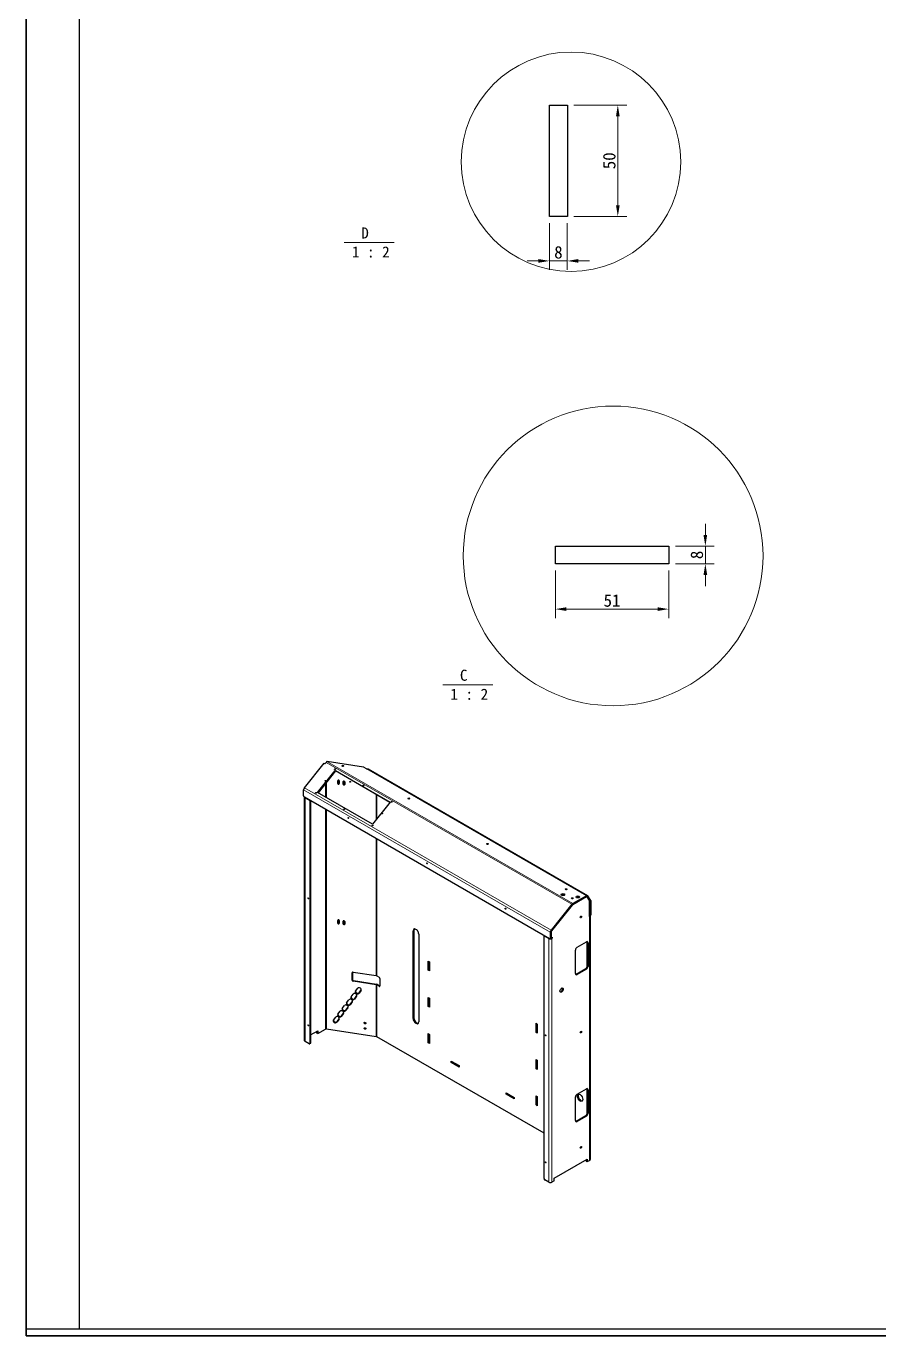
# Model space of a CAD drawing. Header units: millimetres. Extents: x 54 to 7520, y 49 to 5297.
# Drawn here: x 54 to 1780, y 49 to 2702 of the extents above; entities that cross this region are included whole.
import ezdxf
from ezdxf.enums import TextEntityAlignment as Align

# ---------------------------------------------------------------- set-up
doc = ezdxf.new("R2010")
doc.units = ezdxf.units.MM
doc.header["$LTSCALE"] = 9
for name, color, linetype, lineweight in [('可见 (ISO)', 7, 'Continuous', 25), ('可见窄的 (ISO)', 7, 'Continuous', 18), ('图框 (ISO)', 7, 'Continuous', 35)]:
    doc.layers.add(name, color=color, linetype=linetype, lineweight=lineweight)
for name, color, linetype, lineweight, true_color in [('尺寸 (ISO)', 7, 'Continuous', 18, 0x008000), ('折线 (ISO)', 7, 'Continuous', 18, 0x008000), ('符号 (ISO)', 7, 'Continuous', 18, 0x008000)]:
    doc.layers.add(name, color=color, linetype=linetype, lineweight=lineweight, true_color=true_color)
doc.styles.add('HZ_33', font='simfang.ttf')
doc.styles.get("Standard").update_dxf_attribs({"font": 'simfang.ttf'})
doc.styles.add('最新国标', font='simfang.ttf')
doc.dimstyles.new('默认 (GB)', dxfattribs={"dimscale": 9, "dimtxt": 2.8, "dimasz": 2.5, "dimexe": 2, "dimexo": 1.5, "dimgap": 0.5, "dimtad": 1, "dimtoh": 1, "dimdsep": 46, "dimtxsty": '最新国标', "dimcen": 0.09, "dimdle": 10, "dimclrd": 256, "dimclre": 256, "dimclrt": 256, "dimazin": 2, "dimtfac": 0.535714, "dimtdec": 3, "dimtmove": 0, "dimatfit": 3, "dimfxl": 0, "dimtolj": 1, "dimlwd": -1, "dimlwe": -1, "dimarcsym": 0})

# ---------------------------------------------------------------- blocks, each defined once
blk = doc.blocks.new('图框 最新国标')
at = {"layer": '图框 (ISO)'}
for p, q in [((6, 7), (6, 588.5)), ((6, 7), (6, 5.5)), ((6, 7), (6, 5.5)), ((835.5, 5.5), (6, 5.5))]:
    blk.add_line(p, q, dxfattribs=at)
at = {"layer": '图框 (ISO)', "color": 7, "linetype": 'Continuous', "lineweight": 25}
for p, q in [((18, 7), (18, 587)), ((834, 7), (6, 7)), ((834, 7), (18, 7))]:
    blk.add_line(p, q, dxfattribs=at)
at = {"layer": '图框 (ISO)', "lineweight": 30}
blk.add_attdef('零件代号', text='', height=2.5, rotation=180, dxfattribs=at).set_placement((35.5, 583), align=Align.MIDDLE_CENTER)
blk = doc.blocks.new('*D82')
at = {"layer": 'Defpoints', "color": 0, "transparency": 16777216}
for p in [(1125.4, 1613), (1354.9, 1613), (1125.4, 1521.2)]:
    blk.add_point(p, dxfattribs=at)
at = {"layer": '尺寸 (ISO)', "color": 116, "true_color": 0x00803f, "transparency": 16777216}
for p, q in [((1125.4, 1599.5), (1125.4, 1503.2)), ((1354.9, 1599.5), (1354.9, 1503.2)), ((1332.4, 1521.2), (1147.9, 1521.2))]:
    blk.add_line(p, q, dxfattribs=at)
for points in [[(1147.9, 1525), (1147.9, 1517.5), (1125.4, 1521.2)], [(1332.4, 1525), (1332.4, 1517.5), (1354.9, 1521.2)]]:
    blk.add_solid(points, dxfattribs=at)
at = {"layer": '尺寸 (ISO)', "transparency": 16777216, "insert": (1240.1, 1538.5), "char_height": 25.2, "attachment_point": 5, "style": '最新国标'}
blk.add_mtext('\\A1;51', dxfattribs=at)
blk = doc.blocks.new('*D83')
at = {"layer": 'Defpoints', "color": 0, "transparency": 16777216}
for p in [(1354.9, 1649), (1354.9, 1613), (1429.1, 1613)]:
    blk.add_point(p, dxfattribs=at)
at = {"layer": '尺寸 (ISO)', "color": 116, "true_color": 0x00803f, "transparency": 16777216}
for p, q in [((1429.1, 1671.5), (1429.1, 1694)), ((1368.4, 1649), (1447.1, 1649)), ((1429.1, 1649), (1429.1, 1613)), ((1368.4, 1613), (1447.1, 1613)), ((1429.1, 1590.5), (1429.1, 1568))]:
    blk.add_line(p, q, dxfattribs=at)
for points in [[(1425.3, 1671.5), (1432.8, 1671.5), (1429.1, 1649)], [(1425.3, 1590.5), (1432.8, 1590.5), (1429.1, 1613)]]:
    blk.add_solid(points, dxfattribs=at)
at = {"layer": '尺寸 (ISO)', "transparency": 16777216, "insert": (1411.9, 1631), "char_height": 25.2, "attachment_point": 5, "rotation": 90, "style": '最新国标'}
blk.add_mtext('\\A1;8', dxfattribs=at)
blk = doc.blocks.new('*D85')
at = {"layer": 'Defpoints', "color": 0, "transparency": 16777216}
for p in [(1149.6, 2541.7), (1149.6, 2316.7), (1251.8, 2316.7)]:
    blk.add_point(p, dxfattribs=at)
at = {"layer": '尺寸 (ISO)', "color": 116, "true_color": 0x00803f, "transparency": 16777216}
for p, q in [((1163.1, 2541.7), (1269.8, 2541.7)), ((1251.8, 2519.2), (1251.8, 2339.2)), ((1163.1, 2316.7), (1269.8, 2316.7))]:
    blk.add_line(p, q, dxfattribs=at)
for points in [[(1248.1, 2519.2), (1255.6, 2519.2), (1251.8, 2541.7)], [(1248.1, 2339.2), (1255.6, 2339.2), (1251.8, 2316.7)]]:
    blk.add_solid(points, dxfattribs=at)
at = {"layer": '尺寸 (ISO)', "transparency": 16777216, "insert": (1234.6, 2429.2), "char_height": 25.2, "attachment_point": 5, "rotation": 90, "style": '最新国标'}
blk.add_mtext('\\A1;50', dxfattribs=at)
blk = doc.blocks.new('*D86')
at = {"layer": 'Defpoints', "color": 0, "transparency": 16777216}
for p in [(1113.6, 2316.7), (1149.6, 2316.7), (1113.6, 2226.4)]:
    blk.add_point(p, dxfattribs=at)
at = {"layer": '尺寸 (ISO)', "color": 116, "true_color": 0x00803f, "transparency": 16777216}
for p, q in [((1113.6, 2303.2), (1113.6, 2208.4)), ((1149.6, 2303.2), (1149.6, 2208.4)), ((1091.1, 2226.4), (1068.6, 2226.4)), ((1149.6, 2226.4), (1113.6, 2226.4)), ((1172.1, 2226.4), (1194.6, 2226.4))]:
    blk.add_line(p, q, dxfattribs=at)
for points in [[(1091.1, 2230.2), (1091.1, 2222.7), (1113.6, 2226.4)], [(1172.1, 2230.2), (1172.1, 2222.7), (1149.6, 2226.4)]]:
    blk.add_solid(points, dxfattribs=at)
at = {"layer": '尺寸 (ISO)', "transparency": 16777216, "insert": (1131.6, 2243.7), "char_height": 25.2, "attachment_point": 5, "style": '最新国标'}
blk.add_mtext('\\A1;8', dxfattribs=at)

msp = doc.modelspace()

# ---------------------------------------------------------------- linework, layer by layer
at = {"layer": '可见 (ISO)'}
for p, q in [((1113.6427, 2316.6575), (1113.6427, 2541.6575)), ((1113.6427, 2541.6575), (1149.6427, 2541.6575)), ((1149.6427, 2541.6575), (1149.6427, 2316.6575)), ((1149.6427, 2316.6575), (1113.6427, 2316.6575)), ((1125.3628, 1612.9982), (1125.3628, 1648.9982)), ((1125.3628, 1648.9982), (1354.8628, 1648.9982)), ((1354.8628, 1648.9982), (1354.8628, 1612.9982)), ((1354.8628, 1612.9982), (1125.3628, 1612.9982)), ((617.2211, 1159.4907), (656.9593, 1208.9257)), ((643.6468, 1150.0572), (679.4706, 1194.6226)), ((658.8685, 1207.8234), (656.9593, 1208.9257)), ((658.8685, 1207.8234), (661.3486, 1210.9087)), ((663.1892, 1212.4637), (662.9396, 1212.3195)), ((737.163, 1201.0199), (663.1892, 1212.4637)), ((679.4706, 1194.6226), (680.2661, 1193.4909)), ((679.4706, 1194.6226), (790.8399, 1130.3235)), ((742.8478, 1197.9839), (738.1716, 1200.6837)), ((746.291, 1197.5179), (1190.3904, 941.117)), ((680.2661, 1193.4909), (644.8115, 1149.3848)), ((790.4707, 1129.8642), (680.2661, 1193.4909)), ((684.925, 1168.2583), (684.925, 1173.7696)), ((685.5073, 1174.6913), (685.5073, 1169.513)), ((687.9676, 1173.2989), (687.9676, 1167.7876)), ((695.7916, 1166.5772), (695.7916, 1172.0885)), ((696.374, 1173.0103), (696.374, 1167.832)), ((698.8343, 1171.6178), (698.8343, 1166.1065)), ((615.6301, 1143.1261), (615.6301, 1155.3901)), ((755.0161, 1085.7581), (643.6468, 1150.0572)), ((1113.61, 853.7801), (617.2211, 1140.3704)), ((617.494, 647.0973), (617.494, 1140.2128)), ((618.812, 1139.0774), (628.358, 1133.5661)), ((628.6822, 1133.7533), (628.358, 1133.5661)), ((628.358, 1133.5661), (628.358, 641.586)), ((629.949, 1133.022), (629.949, 642.5045)), ((790.8399, 1130.3235), (755.0161, 1085.7581)), ((1188.1404, 938.6895), (1160.3684, 922.6554)), ((1188.1404, 940.8941), (1160.6013, 924.9944)), ((1160.6013, 923.1573), (1188.1404, 939.057)), ((1189.2654, 938.801), (1188.5296, 939.2258)), ((1189.5183, 938.9339), (1196.1284, 929.5301)), ((1194.5374, 931.4261), (1189.5183, 938.5665)), ((1197.5062, 931.2441), (1190.8961, 940.648)), ((1194.7505, 898.4221), (1194.7505, 930.6306)), ((1196.3415, 928.7346), (1196.3415, 901.1778)), ((1197.9325, 902.0964), (1197.9325, 929.6531)), ((1159.0104, 923.5836), (1116.792, 871.0632)), ((1117.5875, 869.9315), (1159.8059, 922.4519)), ((1159.5729, 921.9499), (1117.7466, 869.9173)), ((1194.7505, 902.0964), (1196.3415, 901.1778)), ((1196.3415, 901.1778), (1197.9325, 902.0964)), ((684.925, 885.3421), (684.925, 890.8535)), ((685.5073, 891.7752), (685.5073, 886.5969)), ((687.9676, 890.3828), (687.9676, 884.8714)), ((695.7916, 883.661), (695.7916, 889.1724)), ((696.374, 890.0941), (696.374, 884.9158)), ((698.8343, 888.7017), (698.8343, 883.1903)), ((1196.0685, 900.2592), (1196.0685, 406.4349)), ((837.5732, 692.0148), (837.5732, 869.4804)), ((839.1642, 870.3989), (839.1642, 692.9334)), ((848.7101, 863.0505), (848.7101, 685.5849)), ((1102.7912, 860.0263), (1102.4731, 859.8427)), ((1102.4731, 859.8427), (1112.019, 854.3313)), ((1102.4731, 367.8555), (1102.4731, 859.8427)), ((1116.326, 854.5872), (1114.735, 853.6687)), ((1115.201, 866.9627), (1115.201, 854.6987)), ((1116.7841, 855.4382), (1116.9511, 855.3417)), ((1116.792, 855.6172), (1116.792, 867.8813)), ((1116.792, 855.2499), (1116.9511, 855.3417)), ((1116.9511, 867.8671), (1116.9511, 855.3417)), ((1116.9511, 855.3417), (1119.1785, 856.6277)), ((1117.5875, 855.7092), (1119.1785, 854.7906)), ((1119.1785, 854.7906), (1118.383, 854.3313)), ((1119.1785, 856.6277), (1119.1785, 854.7906)), ((1166.1127, 783.0441), (1166.1127, 830.8091)), ((1169.2947, 836.3205), (1188.3866, 847.3432)), ((1189.9776, 798.6596), (1189.9776, 846.4246)), ((1191.5685, 845.5061), (1191.5685, 797.741)), ((867.9611, 790.025), (867.9611, 808.3962)), ((867.9611, 808.3962), (870.5067, 806.9265)), ((869.5521, 807.4777), (869.5521, 790.9436)), ((870.5067, 806.9265), (870.5067, 788.5553)), ((713.9288, 769.7096), (713.9288, 784.774)), ((714.5111, 785.9354), (714.5111, 770.9644)), ((716.1021, 786.2749), (762.7507, 779.0583)), ((763.7594, 778.7221), (768.3651, 776.0629)), ((769.9561, 773.3073), (769.9561, 758.2429)), ((869.5521, 790.9436), (867.9611, 790.025)), ((870.5067, 788.5553), (867.9611, 790.025)), ((869.5521, 790.9436), (870.5067, 790.3925)), ((1167.7037, 782.1255), (1186.7956, 793.1482)), ((1188.3866, 792.2297), (1169.2947, 781.207)), ((762.7507, 760.3197), (716.1021, 767.5363)), ((716.6844, 768.791), (763.3331, 761.5745)), ((720.6571, 747.3711), (725.2211, 753.3472)), ((731.9969, 748.9922), (727.4329, 743.0161)), ((728.0152, 744.2709), (732.4852, 750.1239)), ((768.3651, 757.3244), (763.7594, 759.9835)), ((765.3504, 760.902), (769.9561, 758.2429)), ((693.9251, 712.3682), (698.4891, 718.3443)), ((702.8357, 724.0358), (707.3997, 730.0119)), ((714.1755, 725.6569), (709.6115, 719.6808)), ((710.1939, 720.9356), (714.6639, 726.7886)), ((711.7464, 735.7035), (716.3104, 741.6796)), ((723.0862, 737.3245), (718.5222, 731.3484)), ((719.1045, 732.6032), (723.5745, 738.4562)), ((867.9611, 716.5403), (867.9611, 734.9115)), ((867.9611, 734.9115), (870.5067, 733.4418)), ((869.5521, 717.4589), (867.9611, 716.5403)), ((870.5067, 715.0707), (867.9611, 716.5403)), ((869.5521, 733.993), (869.5521, 717.4589)), ((869.5521, 717.4589), (870.5067, 716.9078)), ((870.5067, 733.4418), (870.5067, 715.0707)), ((676.1037, 689.0329), (680.6677, 695.009)), ((687.4435, 690.654), (682.8795, 684.6779)), ((683.4619, 685.9327), (687.9319, 691.7857)), ((685.0144, 700.7006), (689.5784, 706.6767)), ((696.3542, 702.3216), (691.7902, 696.3455)), ((692.3725, 697.6003), (696.8425, 703.4533)), ((705.2649, 713.9893), (700.7009, 708.0132)), ((701.2832, 709.2679), (705.7532, 715.121)), ((629.949, 659.0386), (644.2679, 667.3056)), ((642.6769, 662.7128), (642.6769, 666.3871)), ((644.2679, 661.7943), (659.9316, 670.8378)), ((644.2679, 667.3056), (644.2679, 661.7943)), ((662.105, 671.174), (762.7507, 655.604)), ((1086.245, 663.9988), (1086.245, 682.37)), ((1086.245, 682.37), (1088.7906, 680.9003)), ((1087.836, 664.9174), (1086.245, 663.9988)), ((1088.7906, 662.5291), (1086.245, 663.9988)), ((1087.836, 681.4514), (1087.836, 664.9174)), ((1087.836, 664.9174), (1088.7906, 664.3662)), ((1088.7906, 680.9003), (1088.7906, 662.5291)), ((626.767, 640.6674), (618.812, 645.2602)), ((629.483, 641.4745), (627.892, 640.556)), ((644.2679, 661.7943), (642.6769, 662.7128)), ((1102.4731, 459.7113), (763.7594, 655.2678)), ((867.9611, 643.0557), (867.9611, 661.4268)), ((867.9611, 661.4268), (870.5067, 659.9571)), ((869.5521, 643.9742), (867.9611, 643.0557)), ((870.5067, 641.586), (867.9611, 643.0557)), ((869.5521, 660.5083), (869.5521, 643.9742)), ((869.5521, 643.9742), (870.5067, 643.4231)), ((870.5067, 659.9571), (870.5067, 641.586)), ((914.5771, 603.0984), (914.5771, 606.0377)), ((914.5771, 606.0377), (930.8052, 596.6684)), ((916.1681, 604.0169), (914.5771, 603.0984)), ((930.8052, 593.7291), (914.5771, 603.0984)), ((916.1681, 605.1192), (916.1681, 604.0169)), ((916.1681, 604.0169), (930.8052, 595.5662)), ((930.8052, 596.6684), (930.8052, 593.7291)), ((1086.245, 590.5141), (1086.245, 608.8853)), ((1086.245, 608.8853), (1088.7906, 607.4156)), ((1087.836, 591.4327), (1086.245, 590.5141)), ((1088.7906, 589.0444), (1086.245, 590.5141)), ((1087.836, 607.9667), (1087.836, 591.4327)), ((1087.836, 591.4327), (1088.7906, 590.8815)), ((1088.7906, 607.4156), (1088.7906, 589.0444)), ((1025.9465, 538.7992), (1025.9465, 541.7386)), ((1025.9465, 541.7386), (1042.1746, 532.3693)), ((1027.5374, 539.7178), (1025.9465, 538.7992)), ((1042.1746, 529.4299), (1025.9465, 538.7992)), ((1027.5374, 540.8201), (1027.5374, 539.7178)), ((1027.5374, 539.7178), (1042.1746, 531.2671)), ((1042.1746, 532.3693), (1042.1746, 529.4299)), ((1086.245, 517.0294), (1086.245, 535.4006)), ((1086.245, 535.4006), (1088.7906, 533.9309)), ((1087.836, 534.482), (1087.836, 517.948)), ((1088.7906, 533.9309), (1088.7906, 515.5597)), ((1166.1127, 485.4311), (1166.1127, 533.1961)), ((1169.2947, 538.7075), (1188.3866, 549.7302)), ((1189.9776, 501.0466), (1189.9776, 548.8116)), ((1191.5685, 547.8931), (1191.5685, 500.128)), ((1087.836, 517.948), (1086.245, 517.0294)), ((1088.7906, 515.5597), (1086.245, 517.0294)), ((1087.836, 517.948), (1088.7906, 517.3968)), ((1167.7037, 484.5125), (1186.7956, 495.5352)), ((1188.3866, 494.6167), (1169.2947, 483.594)), ((1123.156, 368.774), (1189.9776, 407.3535)), ((1188.3866, 402.7607), (1188.3866, 406.4349)), ((1189.9776, 401.8422), (1188.3866, 402.7607)), ((1189.9776, 407.3535), (1189.9776, 401.8422)), ((1194.7505, 404.5978), (1189.9776, 401.8422)), ((1112.019, 360.507), (1104.0641, 365.0998)), ((1123.156, 363.2627), (1118.383, 360.507)), ((1123.156, 363.2627), (1123.156, 368.774))]:
    msp.add_line(p, q, dxfattribs=at)
for centre, major_axis, ratio, start_param, end_param in [((661.5226, 1205.9771), (-4.5, 0), 0.577350269, 5.264508199, 5.4122274), ((662.9396, 1208.6453), (2.25, 3.8971), 0.577350269, 0.785398163, 1.308996939), ((680.0529, 1196.1235), (-0.761, -0.5349), 0.788675135, 4.372673752, 5.052104209), ((695.1796, 1201.9068), (-1.8846, 0), 0.577350269, 4.146674431, 5.27810353), ((736.5806, 1199.7651), (2.25, 0), 0.577350269, 0.785398163, 1.308996939), ((660.7632, 1172.1267), (-0.761, -0.5349), 0.788675135, 4.372673752, 5.052104209), ((686.4463, 1173.5343), (-1.4286, 0.663), 0.788675135, 3.492472064, 6.634064718), ((686.4463, 1168.0229), (1.4286, -0.663), 0.788675135, 3.492472064, 6.634064718), ((687.0286, 1169.2777), (-1.4286, 0.663), 0.788675135, 0.350879411, 2.586874385), ((697.313, 1171.8532), (-1.4286, 0.663), 0.788675135, 3.492472064, 6.634064718), ((697.8953, 1167.5966), (-1.4286, 0.663), 0.788675135, 0.350879411, 2.586874385), ((710.5006, 1172.8113), (1.0035, -0.4657), 0.788675135, 4.056829483, 5.367948478), ((618.812, 1157.2273), (2.25, 3.8971), 0.577350269, 1.308996939, 2.35619449), ((617.2211, 1142.2075), (-1.125, 1.9486), 0.577350269, 0.785398163, 2.35619449), ((641.4734, 1148.13), (-0.761, -0.5349), 0.788675135, 4.372673752, 5.052104209), ((697.313, 1166.3418), (1.4286, -0.663), 0.788675135, 3.492472064, 6.634064718), ((737.3286, 1163.0554), (-0.761, -0.5349), 0.788675135, 4.372673752, 5.052104209), ((621.994, 1140.9146), (-4.5, 0), 0.577350269, 0.330017038, 0.785398163), ((698.7491, 1115.0619), (-0.761, -0.5349), 0.788675135, 4.372673752, 5.052104209), ((794.6042, 1129.9873), (-0.761, -0.5349), 0.788675135, 4.372673752, 5.052104209), ((828.8228, 1135.7706), (-1.8846, 0), 0.577350269, 4.146674431, 5.27810353), ((775.3145, 1105.9905), (-0.761, -0.5349), 0.788675135, 4.372673752, 5.052104209), ((756.0247, 1081.9938), (-0.761, -0.5349), 0.788675135, 4.372673752, 5.052104209), ((987.9218, 1043.9148), (-1.8846, 0), 0.577350269, 4.146674431, 5.27810353), ((1140.6569, 941.0362), (-3.825, 0), 0.577350269, 3.57057455, 5.854203411), ((1147.0208, 952.0589), (-1.8846, 0), 0.577350269, 4.146674431, 5.27810353), ((1159.7487, 933.6877), (-1.8846, 0), 0.577350269, 4.146674431, 5.27810353), ((1170.8857, 936.4434), (-3.6, 0), 0.577350269, 3.599354773, 5.825423188), ((1188.1404, 937.2198), (2.25, 3.8971), 0.577350269, 6.021385919, 7.068583471), ((1188.1404, 937.2198), (1.125, 1.9486), 0.577350269, 6.021385919, 7.068583471), ((1188.1404, 936.8524), (1.125, 1.9486), 0.577350269, 6.021385919, 7.068583471), ((1193.1595, 929.712), (1.125, 1.9486), 0.577350269, 5.497787144, 6.021385919), ((1194.7505, 927.816), (1.125, 1.9486), 0.577350269, 5.497787144, 6.021385919), ((1194.7505, 927.816), (2.25, 3.8971), 0.577350269, 5.497787144, 6.021385919), ((1160.6013, 921.3201), (-2.25, -3.8971), 0.577350269, 3.926990817, 4.450589593), ((1160.3684, 920.8182), (-1.125, -1.9486), 0.577350269, 3.926990817, 4.450589593), ((1160.6013, 921.3201), (1.125, 1.9486), 0.577350269, 0.785398163, 1.308996939), ((1191.5685, 900.2592), (4.5, 0), 0.577350269, 5.497787144, 7.068583471), ((686.4463, 890.6181), (-1.4286, 0.663), 0.788675135, 3.492472064, 6.634064718), ((686.4463, 885.1068), (1.4286, -0.663), 0.788675135, 3.492472064, 6.634064718), ((687.0286, 886.3615), (-1.4286, 0.663), 0.788675135, 0.350879411, 2.586874385), ((697.313, 888.937), (-1.4286, 0.663), 0.788675135, 3.492472064, 6.634064718), ((697.313, 883.4257), (1.4286, -0.663), 0.788675135, 3.492472064, 6.634064718), ((697.8953, 884.6804), (-1.4286, 0.663), 0.788675135, 0.350879411, 2.586874385), ((1175.6586, 898.7825), (0.9423, 1.6321), 0.577350269, 4.146674431, 5.27810353), ((843.1417, 866.2654), (-3.9375, 6.82), 0.577350269, 3.926990817, 7.068583471), ((844.7327, 867.184), (-3.9375, 6.82), 0.577350269, 0.20343074, 0.785398163), ((1115.201, 856.1684), (4.5, 0), 0.577350269, 3.926990817, 4.381819641), ((1113.61, 855.6172), (1.125, -1.9486), 0.577350269, 5.497787144, 7.068583471), ((1115.201, 856.1684), (4.5, 0), 0.577350269, 4.570541148, 5.497787144), ((1118.383, 868.7998), (-2.25, -3.8971), 0.577350269, 4.450589593, 5.497787144), ((1115.201, 856.5358), (1.125, -1.9486), 0.577350269, 0, 0.785398163), ((1115.201, 856.1684), (2.25, 0), 0.577350269, 5.472396986, 5.497787144), ((1118.383, 868.7998), (1.125, 1.9486), 0.577350269, 1.308996939, 2.35619449), ((1118.5421, 868.7856), (-1.125, -1.9486), 0.577350269, 4.450589593, 5.497787144), ((1169.2947, 832.6463), (-2.25, -3.8971), 0.577350269, 3.926990817, 5.497787144), ((1188.3866, 843.669), (2.25, 3.8971), 0.577350269, 5.497787144, 7.068583471), ((1186.7956, 844.5875), (2.25, 3.8971), 0.577350269, 5.497787144, 5.921818183), ((1186.7956, 796.8225), (-2.25, -3.8971), 0.577350269, 0.785398163, 2.35619449), ((1188.3866, 795.9039), (2.25, 3.8971), 0.577350269, 3.926990817, 5.497787144), ((716.1021, 784.4378), (-2.0409, 0.9472), 0.788675135, 5.063268391, 6.634064718), ((716.1021, 769.3734), (-2.0409, 0.9472), 0.788675135, 0.350879411, 1.921675738), ((716.6844, 770.6282), (-2.0409, 0.9472), 0.788675135, 0.350879411, 1.921675738), ((762.1684, 777.8035), (2.25, 0), 0.577350269, 0.785398163, 1.308996939), ((768.3651, 774.2258), (-1.125, 1.9486), 0.577350269, 3.926990817, 5.497787144), ((1169.2947, 784.8812), (-2.25, -3.8971), 0.577350269, 5.497787144, 7.068583471), ((1167.7037, 785.7998), (-2.25, -3.8971), 0.577350269, 0.361367124, 0.785398163), ((719.6983, 739.5021), (-3.6736, 1.7049), 0.788675135, 2.968873289, 6.110465942), ((724.045, 745.1936), (3.6736, -1.7049), 0.788675135, 2.968873289, 6.110465942), ((724.6273, 746.4484), (-3.6736, 1.7049), 0.788675135, 0.215539363, 2.968873289), ((728.609, 751.1697), (-3.6736, 1.7049), 0.788675135, 2.968873289, 6.110465942), ((762.1684, 759.0649), (-2.25, 0), 0.577350269, 3.926990817, 4.450589593), ((762.1684, 759.0649), (4.5, 0), 0.577350269, 0.785398163, 1.308996939), ((768.3651, 759.1615), (1.125, -1.9486), 0.577350269, 5.497787144, 7.068583471), ((1136.5203, 750.527), (-2.3625, -4.092), 0.577350269, 0.343428664, 2.798163989), ((701.877, 716.1668), (-3.6736, 1.7049), 0.788675135, 2.968873289, 6.110465942), ((706.2236, 721.8583), (3.6736, -1.7049), 0.788675135, 2.968873289, 6.110465942), ((706.806, 723.1131), (-3.6736, 1.7049), 0.788675135, 0.215539363, 2.968873289), ((710.7876, 727.8344), (-3.6736, 1.7049), 0.788675135, 2.968873289, 6.110465942), ((715.1343, 733.526), (3.6736, -1.7049), 0.788675135, 2.968873289, 6.110465942), ((715.7166, 734.7807), (-3.6736, 1.7049), 0.788675135, 0.215539363, 2.968873289), ((684.0556, 692.8315), (-3.6736, 1.7049), 0.788675135, 2.968873289, 6.110465942), ((688.4023, 698.5231), (3.6736, -1.7049), 0.788675135, 2.968873289, 6.110465942), ((688.9846, 699.7778), (-3.6736, 1.7049), 0.788675135, 0.215539363, 2.968873289), ((692.9663, 704.4992), (-3.6736, 1.7049), 0.788675135, 2.968873289, 6.110465942), ((697.313, 710.1907), (3.6736, -1.7049), 0.788675135, 2.968873289, 6.110465942), ((697.8953, 711.4455), (-3.6736, 1.7049), 0.788675135, 0.215539363, 2.968873289), ((843.1417, 688.7999), (3.9375, -6.82), 0.577350269, 3.926990817, 7.068583471), ((844.7327, 689.7184), (3.9375, -6.82), 0.577350269, 3.926990817, 6.079754567), ((661.5226, 669.9192), (2.25, 0), 0.577350269, 1.308996939, 2.35619449), ((679.4916, 686.8554), (3.6736, -1.7049), 0.788675135, 2.968873289, 6.110465942), ((680.074, 688.1102), (-3.6736, 1.7049), 0.788675135, 0.215539363, 2.968873289), ((740.5911, 684.2595), (1.7095, -0.7934), 0.788675135, 3.625618415, 5.799159545), ((740.5911, 673.2368), (1.7095, -0.7934), 0.788675135, 3.625618415, 5.799159545), ((1175.6586, 665.4686), (0.9423, 1.6321), 0.577350269, 4.146674431, 5.27810353), ((621.994, 647.0973), (-4.5, 0), 0.577350269, 0, 0.785398163), ((626.767, 642.5045), (1.125, -1.9486), 0.577350269, 5.497787144, 7.068583471), ((628.358, 643.4231), (1.125, -1.9486), 0.577350269, 0, 0.785398163), ((762.1684, 654.3492), (2.25, 0), 0.577350269, 0.785398163, 1.308996939), ((1169.2947, 535.0333), (-2.25, -3.8971), 0.577350269, 3.926990817, 5.497787144), ((1177.0905, 532.3693), (-3.9375, 6.82), 0.577350269, 0.20343074, 2.938161913), ((1188.3866, 546.056), (2.25, 3.8971), 0.577350269, 5.497787144, 7.068583471), ((1186.7956, 546.9745), (2.25, 3.8971), 0.577350269, 5.497787144, 5.921818183), ((1169.2947, 487.2682), (-2.25, -3.8971), 0.577350269, 5.497787144, 7.068583471), ((1167.7037, 488.1868), (-2.25, -3.8971), 0.577350269, 0.361367124, 0.785398163), ((1186.7956, 499.2095), (-2.25, -3.8971), 0.577350269, 0.785398163, 2.35619449), ((1188.3866, 498.2909), (2.25, 3.8971), 0.577350269, 3.926990817, 5.497787144), ((1175.6586, 432.1547), (0.9423, 1.6321), 0.577350269, 4.146674431, 5.27810353), ((1191.5685, 406.4349), (4.5, 0), 0.577350269, 5.497787144, 6.283185307), ((1104.0641, 366.9369), (-1.125, 1.9486), 0.577350269, 0.785398163, 2.35619449), ((1115.201, 362.3441), (-4.5, 0), 0.577350269, 0.785398163, 2.35619449)]:
    msp.add_ellipse(centre, major_axis=major_axis, ratio=ratio, start_param=start_param, end_param=end_param, dxfattribs=at)
for centre, major_axis, ratio in [((679.2574, 1197.2552), (-0.761, -0.5349), 0.788675135), ((695.1796, 1203.744), (-1.8846, 0), 0.577350269), ((659.9677, 1173.2584), (-0.761, -0.5349), 0.788675135), ((709.9183, 1171.5565), (-1.0035, 0.4657), 0.788675135), ((640.678, 1149.2617), (-0.761, -0.5349), 0.788675135), ((736.5331, 1164.1871), (-0.761, -0.5349), 0.788675135), ((697.9536, 1116.1936), (-0.761, -0.5349), 0.788675135), ((793.8087, 1131.119), (-0.761, -0.5349), 0.788675135), ((828.8228, 1137.6077), (-1.8846, 0), 0.577350269), ((706.3165, 1098.1096), (0.5532, -0.9581), 0.577350269), ((774.519, 1107.1222), (-0.761, -0.5349), 0.788675135), ((755.2293, 1083.1255), (-0.761, -0.5349), 0.788675135), ((987.9218, 1045.7519), (-1.8846, 0), 0.577350269), ((865.4155, 1006.2538), (0.5532, -0.9581), 0.577350269), ((1147.0208, 953.896), (-1.8846, 0), 0.577350269), ((625.176, 935.5247), (0.5532, -0.9581), 0.577350269), ((1140.6569, 942.8733), (-3.825, 0), 0.577350269), ((1159.7487, 935.5248), (-1.8846, 0), 0.577350269), ((1170.8857, 938.2805), (-3.6, 0), 0.577350269), ((1024.5146, 914.3979), (0.5532, -0.9581), 0.577350269), ((1177.2496, 897.8639), (-0.9423, -1.6321), 0.577350269), ((1138.1113, 749.6085), (-2.3625, -4.092), 0.577350269), ((625.176, 678.3283), (0.5532, -0.9581), 0.577350269), ((740.0087, 683.0047), (-1.7095, 0.7934), 0.788675135), ((740.0087, 671.982), (-1.7095, 0.7934), 0.788675135), ((1177.2496, 664.55), (-0.9423, -1.6321), 0.577350269), ((1105.6551, 658.12), (0.5532, -0.9581), 0.577350269), ((1175.4995, 531.4508), (-3.9375, 6.82), 0.577350269), ((1177.2496, 431.2361), (-0.9423, -1.6321), 0.577350269), ((1105.6551, 400.9236), (0.5532, -0.9581), 0.577350269)]:
    msp.add_ellipse(centre, major_axis=major_axis, ratio=ratio, dxfattribs=at)
msp.add_open_spline([(742.8478, 1197.9839), (744.0278, 1198.2249), (745.2037, 1198.1007), (746.1678, 1197.5863), (746.2092, 1197.5642), (746.2503, 1197.5414), (746.291, 1197.5179)], degree=3, knots=[0, 0, 0, 0, 0.7529996466, 0.7529996466, 0.7529996466, 0.7853981634, 0.7853981634, 0.7853981634, 0.7853981634], dxfattribs=at)
at = {"layer": '可见窄的 (ISO)'}
for p, q in [((1159.0104, 923.5836), (661.3486, 1210.9087)), ((662.9396, 1212.3195), (1160.6013, 924.9944)), ((1188.1404, 940.8941), (742.8478, 1197.9839)), ((659.9316, 1140.6551), (659.9316, 1168.1945)), ((662.105, 1170.8982), (662.105, 1139.4003)), ((685.2845, 1174.5442), (684.925, 1173.7696)), ((685.5073, 1169.513), (684.925, 1168.2583)), ((696.1511, 1172.8631), (695.7916, 1172.0885)), ((696.374, 1167.832), (695.7916, 1166.5772)), ((1115.201, 866.9627), (615.6301, 1155.3901)), ((617.2211, 1159.4907), (1116.792, 871.0632)), ((762.7507, 1095.3801), (762.7507, 1145.8683)), ((763.7594, 1145.286), (763.7594, 1096.6349)), ((619.1363, 1139.2647), (618.812, 1139.0774)), ((618.812, 1139.0774), (618.812, 645.2602)), ((659.9316, 670.8378), (659.9316, 1115.7115)), ((662.105, 1114.4567), (662.105, 671.174)), ((762.7507, 779.0583), (762.7507, 1056.3488)), ((763.7594, 1055.7665), (763.7594, 778.7221)), ((1188.1404, 938.6895), (1187.8222, 938.8733)), ((1188.1404, 939.057), (1188.1404, 940.8941)), ((1189.5183, 938.9339), (1188.9359, 939.2701)), ((1190.8961, 940.648), (1189.5183, 938.9339)), ((1194.7505, 930.3256), (1196.1284, 929.5301)), ((1196.3415, 928.7346), (1194.7505, 929.6531)), ((1196.1284, 929.5301), (1197.5062, 931.2441)), ((1197.9325, 929.6531), (1196.3415, 928.7346)), ((1159.8059, 922.4519), (1159.0104, 923.5836)), ((1159.5729, 921.9499), (1159.4564, 922.0172)), ((1160.3684, 922.6554), (1160.1236, 922.7967)), ((1160.6013, 924.9944), (1160.6013, 923.1573)), ((685.2845, 891.628), (684.925, 890.8535)), ((685.5073, 886.5969), (684.925, 885.3421)), ((696.1511, 889.9469), (695.7916, 889.1724)), ((696.374, 884.9158), (695.7916, 883.661)), ((1194.7505, 404.5978), (1194.7505, 898.4221)), ((839.1642, 870.3989), (837.5732, 869.4804)), ((1112.019, 854.3313), (1112.3372, 854.515)), ((1112.019, 360.507), (1112.019, 854.3313)), ((1116.792, 867.8813), (1115.201, 866.9627)), ((1116.792, 855.6172), (1115.201, 854.6987)), ((1116.792, 871.0632), (1117.5875, 869.9315)), ((1116.792, 855.2499), (1118.383, 854.3313)), ((1116.9511, 867.8671), (1116.7934, 867.9581)), ((1117.7466, 869.9173), (1117.6301, 869.9846)), ((1118.383, 854.3313), (1118.383, 360.507)), ((1189.9776, 846.4246), (1191.5685, 845.5061)), ((1191.5685, 797.741), (1189.9776, 798.6596)), ((713.9288, 784.774), (714.4423, 785.8805)), ((714.5111, 770.9644), (713.9288, 769.7096)), ((1169.2947, 781.207), (1167.7037, 782.1255)), ((1186.7956, 793.1482), (1188.3866, 792.2297)), ((716.1021, 767.5363), (716.6844, 768.791)), ((728.0152, 744.2709), (727.4329, 743.0161)), ((732.459, 749.9881), (731.9969, 748.9922)), ((762.7507, 655.604), (762.7507, 760.3197)), ((763.7594, 759.9835), (763.7594, 655.2678)), ((769.9561, 758.2429), (768.3651, 757.3244)), ((710.1939, 720.9356), (709.6115, 719.6808)), ((714.6377, 726.6528), (714.1755, 725.6569)), ((719.1045, 732.6032), (718.5222, 731.3484)), ((723.5484, 738.3204), (723.0862, 737.3245)), ((687.9057, 691.6499), (687.4435, 690.654)), ((692.3725, 697.6003), (691.7902, 696.3455)), ((696.8164, 703.3175), (696.3542, 702.3216)), ((701.2832, 709.2679), (700.7009, 708.0132)), ((705.727, 714.9852), (705.2649, 713.9893)), ((839.1642, 692.9334), (837.5732, 692.0148)), ((683.4619, 685.9327), (682.8795, 684.6779)), ((629.949, 642.5045), (628.358, 641.586)), ((1189.9776, 548.8116), (1191.5685, 547.8931)), ((1169.2947, 483.594), (1167.7037, 484.5125)), ((1186.7956, 495.5352), (1188.3866, 494.6167)), ((1191.5685, 500.128), (1189.9776, 501.0466))]:
    msp.add_line(p, q, dxfattribs=at)
at = {"layer": '折线 (ISO)'}
for centre, radius in [((1157.0802, 2427.1829), 222.1423), ((1242.381, 1629.0172), 303.4696)]:
    msp.add_circle(centre, radius, dxfattribs=at)
at = {"layer": '符号 (ISO)'}
for p, q in [((698.0966, 2264.0533), (799.1492, 2264.0533)), ((897.4884, 1368.1374), (998.5411, 1368.1374))]:
    msp.add_line(p, q, dxfattribs=at)

# ---------------------------------------------------------------- block references
at = {"xscale": 9, "yscale": 9, "zscale": 9}
msp.add_blockref('图框 最新国标', (0, 0), dxfattribs=at)

# ---------------------------------------------------------------- texts
at = {"layer": '符号 (ISO)', "char_height": 22.5, "attachment_point": 7, "style": 'HZ_33'}
for s, insert in [('D ', (732.3568, 2271.8043)), (' 1 : 2', (698.0966, 2233.0129)), ('C ', (932.1807, 1375.691)), (' 1 : 2', (897.4884, 1337.2943))]:
    msp.add_mtext(s, dxfattribs=dict(at, insert=insert))

# ---------------------------------------------------------------- dimensions: what is measured, and where the dimension line sits
at = {"layer": '尺寸 (ISO)', "color": 116, "true_color": 0x00803f}
for base, p1, p2, angle, override, picture, middle in [((1251.8244, 2316.6575), (1149.6427, 2541.6575), (1149.6427, 2316.6575), 90, {"dimgap": 0.5, "dimtoh": 0, "dimdec": 2, "dimlfac": 0.222222, "dimtol": 0, "dimlim": 0, "dimtp": 0, "dimtm": 0, "dimtdec": 3, "dimtofl": 0, "dimatfit": 1}, '*D85', (1251.8244, 2429.1575)), ((1113.6427, 2226.4439), (1149.6427, 2316.6575), (1113.6427, 2316.6575), 180, {"dimgap": 0.5, "dimtoh": 0, "dimdec": 2, "dimlfac": 0.222222, "dimtol": 0, "dimlim": 0, "dimtp": 0, "dimtm": 0, "dimtdec": 3, "dimtofl": 1, "dimatfit": 1}, '*D86', (1131.6427, 2226.4439)), ((1429.098, 1612.9982), (1354.8628, 1648.9982), (1354.8628, 1612.9982), 90, {"dimgap": 0.5, "dimtoh": 0, "dimdec": 2, "dimlfac": 0.222222, "dimtol": 0, "dimlim": 0, "dimtp": 0, "dimtm": 0, "dimtdec": 3, "dimtofl": 1, "dimatfit": 1}, '*D83', (1429.098, 1630.9982)), ((1125.3628, 1521.2373), (1354.8628, 1612.9982), (1125.3628, 1612.9982), 180, {"dimgap": 0.5, "dimtoh": 0, "dimdec": 2, "dimlfac": 0.222222, "dimtol": 0, "dimlim": 0, "dimtp": 0, "dimtm": 0, "dimtdec": 3, "dimtofl": 0, "dimatfit": 1}, '*D82', (1240.1128, 1521.2373))]:
    dim = msp.add_linear_dim(base=base, p1=p1, p2=p2, angle=angle, dimstyle='默认 (GB)', override=override, dxfattribs=at)
    dim.commit()
    dim.dimension.update_dxf_attribs({"geometry": picture, "text_midpoint": middle, "dimtype": 160})

doc.saveas('drawing.dxf')
